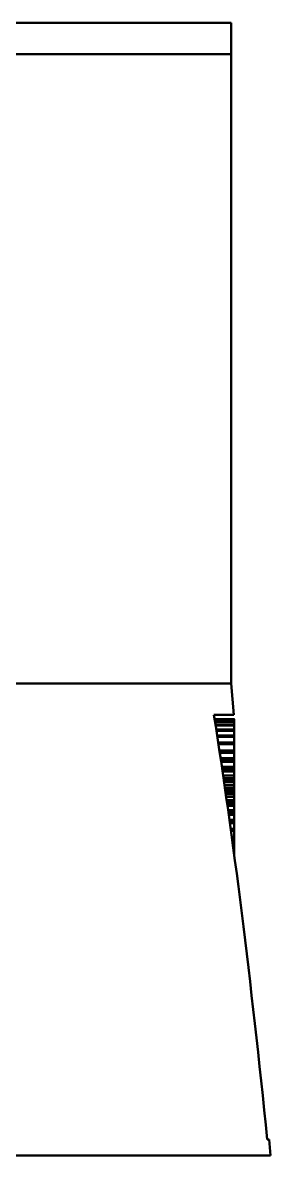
# Model space of a CAD drawing. Header units: inches. Extents: x 0.5 to 16.8, y 0.4 to 9.6.
# Drawn here: x 10.607 to 11.383, y 5.734 to 9.277 of the extents above; entities that cross this region are included whole.
import ezdxf

# ---------------------------------------------------------------- set-up
doc = ezdxf.new("R2010")
doc.units = ezdxf.units.IN
doc.header["$LTSCALE"] = 0.75
doc.header["$MEASUREMENT"] = 0
doc.layers.add('Visible', color=7, linetype='Continuous', lineweight=50)

msp = doc.modelspace()

# ---------------------------------------------------------------- linework, layer by layer
at = {"layer": 'Visible', "extrusion": (0, 1, 0)}
for p, q in [((9.7837, 9.2769, 0.8612), (11.014, 9.2769, 0.8612)), ((11.2601, 9.1785, 0.6152), (11.2601, 9.2769, 0.6152)), ((11.014, 9.1785, 0.8612), (9.7837, 9.1785, 0.8612)), ((11.014, 9.1785, 0.8612), (9.7837, 9.1785, 0.8612)), ((11.2601, 7.21, 0.6152), (11.2601, 9.1785, 0.6152)), ((11.0149, 7.21, 0.8612), (9.7829, 7.21, 0.8612)), ((11.014, 7.21, 0.8612), (9.7837, 7.21, 0.8612)), ((11.2683, 7.1116, 0.6242), (11.2601, 7.21, 0.616)), ((11.2699, 7.097, 0.0236), (11.2086, 7.097, 0.0236)), ((11.2699, 7.0912, 0.0554), (11.2095, 7.0912, 0.0554)), ((11.2699, 7.0808, 0.086), (11.2111, 7.0808, 0.086)), ((11.2699, 7.0661, 0.1148), (11.2134, 7.0661, 0.1148)), ((11.2699, 7.0474, 0.1412), (11.2163, 7.0474, 0.1412)), ((11.2699, 7.025, 0.1645), (11.2197, 7.025, 0.1645)), ((11.2699, 6.9995, 0.1843), (11.2235, 6.9995, 0.1843)), ((11.2699, 6.9714, 0.2002), (11.2277, 6.9714, 0.2002)), ((11.2277, 6.9714, 0.1989), (11.2699, 6.9714, 0.1989)), ((11.232, 6.9423, 0.1988), (11.2699, 6.9423, 0.1988)), ((11.2699, 6.9412, 0.2119), (11.2322, 6.9412, 0.2119)), ((11.2363, 6.9133, 0.1989), (11.2699, 6.9133, 0.1989)), ((11.2699, 6.9097, 0.219), (11.2368, 6.9097, 0.219)), ((11.2699, 6.8774, 0.2215), (11.2415, 6.8774, 0.2215)), ((11.2699, 6.8452, 0.2192), (11.2461, 6.8452, 0.2192)), ((11.2475, 6.8347, 0.1988), (11.2699, 6.8347, 0.1988)), ((11.2699, 6.8136, 0.2122), (11.2505, 6.8136, 0.2122)), ((11.2516, 6.8056, 0.1989), (11.2699, 6.8056, 0.1989)), ((11.2699, 6.7834, 0.2008), (11.2547, 6.7834, 0.2008)), ((11.2699, 6.7551, 0.185), (11.2586, 6.7551, 0.185)), ((11.2699, 6.7295, 0.1654), (11.2621, 6.7295, 0.1654)), ((11.2699, 6.707, 0.1421), (11.2652, 6.707, 0.1421)), ((11.2699, 6.6881, 0.1159), (11.2677, 6.6881, 0.1159)), ((11.2699, 6.6732, 0.0872), (11.2697, 6.6732, 0.0872)), ((11.3831, 5.7336, 0.739), (11.379, 5.7828, 0.7349)), ((11.1379, 5.7336, 0.9843), (9.6598, 5.7336, 0.9843))]:
    msp.add_line(p, q, dxfattribs=at)
for centre in [(-11.014, 0.6152, 9.2769), (-11.014, 0.6152, 9.1785)]:
    msp.add_arc(centre, 0.2461, 90, 180, dxfattribs=at)
at = {"layer": 'Visible', "extrusion": (0, -1, 0)}
msp.add_arc((11.014, 0.6152, -9.1785), 0.2461, 0, 90, dxfattribs=at)
at = {"layer": 'Visible', "extrusion": (-1, 0, 2.96319e-13)}
for start, end in [(171.934, 173.884), (163.5619, 165.5119), (155.1898, 157.1398), (146.8177, 148.7677), (138.4456, 140.3956), (130.0736, 132.0235), (121.7015, 123.6514), (113.3294, 115.2793), (104.9573, 106.9072), (96.5852, 98.5351), (88.2131, 90.163), (79.841, 81.7909), (71.4689, 73.4188), (63.0968, 65.0467), (54.7247, 56.6747), (46.3526, 48.3026), (37.9805, 39.9305), (29.6084, 31.5584), (22.088, 23.1863)]:
    msp.add_arc((-6.8768, 0, -11.2699), 0.2215, start, end, dxfattribs=at)
at = {"layer": 'Visible', "extrusion": (1, 0, -2.96319e-13)}
for start, end in [(51.8925, 51.9965), (60.2646, 61.6712), (68.6367, 70.8073), (77.0088, 79.4574), (85.3809, 87.8709), (93.7529, 96.243), (102.1953, 104.6151), (110.9175, 112.9872), (120.1828, 121.3593)]:
    msp.add_arc((6.8768, 0, 11.2699), 0.1993, start, end, dxfattribs=at)
at = {"layer": 'Visible', "extrusion": (0, -1, 0)}
for centre, end_param in [((11.0132, 7.21, 0.6143), 7.065135), ((11.1321, 5.7828, 0.7332), 5.71551)]:
    msp.add_ellipse(centre, major_axis=(0.1752, 0, 0.1752), ratio=0.993127, start_param=5.501235, end_param=end_param, dxfattribs=at)
at = {"layer": 'Visible'}
msp.add_ellipse((11.1863, 5.1328, 0.7874), major_axis=(-0.2469, 2.9629), ratio=0.082761, start_param=-1.356522, end_param=-0.846419, dxfattribs=at)
at = {"layer": 'Visible', "extrusion": (0, 1, 0)}
for centre, start_param in [((11.0214, 7.1116, 0.6225), 0.057573), ((11.1362, 5.7336, 0.7373), -0.78195)]:
    msp.add_ellipse(centre, major_axis=(0.1752, 0, 0.1752), ratio=0.993127, start_param=start_param, end_param=0.78195, dxfattribs=at)
at = {"layer": 'Visible'}
for points, knots in [([(11.2084, 7.0982, -0.0012), (11.2089, 7.0982, -0.0012), (11.2113, 7.0982, -0.0012), (11.2158, 7.0982, -0.0012), (11.2222, 7.0982, -0.0012), (11.2306, 7.0982, -0.0012), (11.2404, 7.0982, -0.0012), (11.2502, 7.0982, -0.0012), (11.2581, 7.0982, -0.0012), (11.264, 7.0982, -0.0012), (11.268, 7.0982, -0.0012), (11.2699, 7.0982, -0.0012)], [0.4749486, 0.4749486, 0.4749486, 0.4749486, 0.4749486, 0.4749486, 0.48, 0.5, 0.52, 0.54, 0.56, 0.58, 0.6, 0.6, 0.6, 0.6, 0.6, 0.6]), ([(11.2087, 7.096, 0.0311), (11.2092, 7.096, 0.0311), (11.2116, 7.096, 0.0311), (11.2159, 7.096, 0.0311), (11.2223, 7.096, 0.0311), (11.2306, 7.096, 0.0311), (11.2404, 7.096, 0.0311), (11.2502, 7.096, 0.0311), (11.2581, 7.096, 0.0311), (11.264, 7.096, 0.0311), (11.268, 7.096, 0.0311), (11.2699, 7.096, 0.0311)], [0.4756445, 0.4756445, 0.4756445, 0.4756445, 0.4756445, 0.4756445, 0.48, 0.5, 0.52, 0.54, 0.56, 0.58, 0.6, 0.6, 0.6, 0.6, 0.6, 0.6]), ([(11.2098, 7.0892, 0.0627), (11.21, 7.0892, 0.0627), (11.2122, 7.0892, 0.0627), (11.2163, 7.0892, 0.0627), (11.2225, 7.0892, 0.0627), (11.2306, 7.0892, 0.0627), (11.2404, 7.0892, 0.0627), (11.2502, 7.0892, 0.0627), (11.2581, 7.0892, 0.0627), (11.264, 7.0892, 0.0627), (11.268, 7.0892, 0.0627), (11.2699, 7.0892, 0.0627)], [0.4778228, 0.4778228, 0.4778228, 0.4778228, 0.4778228, 0.4778228, 0.48, 0.5, 0.52, 0.54, 0.56, 0.58, 0.6, 0.6, 0.6, 0.6, 0.6, 0.6]), ([(11.2699, 7.0982, -0.0012), (11.2699, 7.0981, -0.0011), (11.2699, 7.0979, -0.001), (11.2699, 7.0977, -0.0009), (11.2699, 7.0974, -0.0008), (11.2699, 7.0972, -0.0007), (11.2699, 7.097, -0.0006), (11.2699, 7.097, -0.0006)], [-1, -1, -1, -1, -1, -1, -0.97777778, -0.95555556, -0.94238441, -0.94238441, -0.94238441, -0.94238441, -0.94238441, -0.94238441]), ([(11.2699, 7.096, 0.0311), (11.2699, 7.0959, 0.0311), (11.2699, 7.0957, 0.0312), (11.2699, 7.0954, 0.0313), (11.2699, 7.095, 0.0314), (11.2699, 7.0945, 0.0316), (11.2699, 7.094, 0.0317), (11.2699, 7.0935, 0.0319), (11.2699, 7.093, 0.032), (11.2699, 7.0924, 0.0322), (11.2699, 7.092, 0.0323), (11.2699, 7.0916, 0.0324), (11.2699, 7.0914, 0.0325), (11.2699, 7.0912, 0.0325), (11.2699, 7.0912, 0.0325)], [-1, -1, -1, -1, -1, -1, -0.9777778, -0.9555556, -0.9333333, -0.9111111, -0.8888889, -0.8666667, -0.8444444, -0.8222222, -0.8, -0.7904124, -0.7904124, -0.7904124, -0.7904124, -0.7904124, -0.7904124]), ([(11.2699, 7.0892, 0.0627), (11.2699, 7.0891, 0.0627), (11.2699, 7.0889, 0.0627), (11.2699, 7.0885, 0.0628), (11.2699, 7.0881, 0.0628), (11.2699, 7.0876, 0.0629), (11.2699, 7.0871, 0.063), (11.2699, 7.0865, 0.0631), (11.2699, 7.086, 0.0632), (11.2699, 7.0855, 0.0632), (11.2699, 7.0849, 0.0633), (11.2699, 7.0844, 0.0634), (11.2699, 7.0839, 0.0634), (11.2699, 7.0833, 0.0635), (11.2699, 7.0828, 0.0635), (11.2699, 7.0823, 0.0636), (11.2699, 7.0818, 0.0636), (11.2699, 7.0814, 0.0637), (11.2699, 7.0811, 0.0637), (11.2699, 7.0809, 0.0637), (11.2699, 7.0808, 0.0637)], [-1, -1, -1, -1, -1, -1, -0.9777778, -0.9555556, -0.9333333, -0.9111111, -0.8888889, -0.8666667, -0.8444444, -0.8222222, -0.8, -0.7777778, -0.7555556, -0.7333333, -0.7111111, -0.6888889, -0.6666667, -0.6499275, -0.6499275, -0.6499275, -0.6499275, -0.6499275, -0.6499275]), ([(11.2116, 7.0778, 0.0929), (11.2134, 7.0778, 0.0929), (11.2172, 7.0778, 0.0929), (11.223, 7.0778, 0.0929), (11.2307, 7.0778, 0.0929), (11.2404, 7.0778, 0.0929), (11.2502, 7.0778, 0.0929), (11.2581, 7.0778, 0.0929), (11.264, 7.0778, 0.0929), (11.268, 7.0778, 0.0929), (11.2699, 7.0778, 0.0929)], [0.4814244, 0.4814244, 0.4814244, 0.4814244, 0.4814244, 0.4814244, 0.5, 0.52, 0.54, 0.56, 0.58, 0.6, 0.6, 0.6, 0.6, 0.6, 0.6]), ([(11.214, 7.0621, 0.1212), (11.2153, 7.0621, 0.1212), (11.2187, 7.0621, 0.1212), (11.2239, 7.0621, 0.1212), (11.2312, 7.0621, 0.1212), (11.2404, 7.0621, 0.1212), (11.2502, 7.0621, 0.1212), (11.2581, 7.0621, 0.1212), (11.264, 7.0621, 0.1212), (11.268, 7.0621, 0.1212), (11.2699, 7.0621, 0.1212)], [0.4863528, 0.4863528, 0.4863528, 0.4863528, 0.4863528, 0.4863528, 0.5, 0.52, 0.54, 0.56, 0.58, 0.6, 0.6, 0.6, 0.6, 0.6, 0.6]), ([(11.2699, 7.0778, 0.0929), (11.2699, 7.0777, 0.0929), (11.2699, 7.0775, 0.0929), (11.2699, 7.0772, 0.0929), (11.2699, 7.0767, 0.0929), (11.2699, 7.0762, 0.093), (11.2699, 7.0756, 0.093), (11.2699, 7.0751, 0.093), (11.2699, 7.0746, 0.0929), (11.2699, 7.074, 0.0929), (11.2699, 7.0735, 0.0929), (11.2699, 7.073, 0.0929), (11.2699, 7.0724, 0.0929), (11.2699, 7.0719, 0.0929), (11.2699, 7.0714, 0.0929), (11.2699, 7.0708, 0.0928), (11.2699, 7.0703, 0.0928), (11.2699, 7.0698, 0.0928), (11.2699, 7.0693, 0.0927), (11.2699, 7.0687, 0.0927), (11.2699, 7.0682, 0.0926), (11.2699, 7.0677, 0.0926), (11.2699, 7.0672, 0.0925), (11.2699, 7.0668, 0.0925), (11.2699, 7.0665, 0.0925), (11.2699, 7.0662, 0.0924), (11.2699, 7.0661, 0.0924)], [-1, -1, -1, -1, -1, -1, -0.9777778, -0.9555556, -0.9333333, -0.9111111, -0.8888889, -0.8666667, -0.8444444, -0.8222222, -0.8, -0.7777778, -0.7555556, -0.7333333, -0.7111111, -0.6888889, -0.6666667, -0.6444444, -0.6222222, -0.6, -0.5777778, -0.5555556, -0.5333333, -0.5113912, -0.5113912, -0.5113912, -0.5113912, -0.5113912, -0.5113912]), ([(11.2699, 7.0621, 0.1212), (11.2699, 7.062, 0.1212), (11.2699, 7.0618, 0.1212), (11.2699, 7.0615, 0.1211), (11.2699, 7.0611, 0.1211), (11.2699, 7.0605, 0.121), (11.2699, 7.06, 0.1209), (11.2699, 7.0595, 0.1208), (11.2699, 7.0589, 0.1208), (11.2699, 7.0584, 0.1207), (11.2699, 7.0579, 0.1206), (11.2699, 7.0574, 0.1205), (11.2699, 7.0568, 0.1204), (11.2699, 7.0563, 0.1203), (11.2699, 7.0558, 0.1202), (11.2699, 7.0553, 0.1201), (11.2699, 7.0547, 0.12), (11.2699, 7.0542, 0.1199), (11.2699, 7.0537, 0.1198), (11.2699, 7.0532, 0.1196), (11.2699, 7.0527, 0.1195), (11.2699, 7.0522, 0.1194), (11.2699, 7.0517, 0.1193), (11.2699, 7.0512, 0.1191), (11.2699, 7.0507, 0.119), (11.2699, 7.0502, 0.1189), (11.2699, 7.0497, 0.1187), (11.2699, 7.0492, 0.1186), (11.2699, 7.0487, 0.1184), (11.2699, 7.0482, 0.1183), (11.2699, 7.0479, 0.1182), (11.2699, 7.0476, 0.1181), (11.2699, 7.0475, 0.1181), (11.2699, 7.0474, 0.118)], [-1, -1, -1, -1, -1, -1, -0.9777778, -0.9555556, -0.9333333, -0.9111111, -0.8888889, -0.8666667, -0.8444444, -0.8222222, -0.8, -0.7777778, -0.7555556, -0.7333333, -0.7111111, -0.6888889, -0.6666667, -0.6444444, -0.6222222, -0.6, -0.5777778, -0.5555556, -0.5333333, -0.5111111, -0.4888889, -0.4666667, -0.4444444, -0.4222222, -0.4, -0.3777778, -0.3654634, -0.3654634, -0.3654634, -0.3654634, -0.3654634, -0.3654634]), ([(11.217, 7.0425, 0.1469), (11.2178, 7.0425, 0.1469), (11.2205, 7.0425, 0.1469), (11.2251, 7.0425, 0.1469), (11.2318, 7.0425, 0.1469), (11.2404, 7.0425, 0.1469), (11.2502, 7.0425, 0.1469), (11.2581, 7.0425, 0.1469), (11.264, 7.0425, 0.1469), (11.268, 7.0425, 0.1469), (11.2699, 7.0425, 0.1469)], [0.4924782, 0.4924782, 0.4924782, 0.4924782, 0.4924782, 0.4924782, 0.5, 0.52, 0.54, 0.56, 0.58, 0.6, 0.6, 0.6, 0.6, 0.6, 0.6]), ([(11.2205, 7.0194, 0.1695), (11.2206, 7.0194, 0.1695), (11.2226, 7.0194, 0.1695), (11.2266, 7.0194, 0.1695), (11.2325, 7.0194, 0.1695), (11.2404, 7.0194, 0.1695), (11.2502, 7.0194, 0.1695), (11.2581, 7.0194, 0.1695), (11.264, 7.0194, 0.1695), (11.268, 7.0194, 0.1695), (11.2699, 7.0194, 0.1695)], [0.499643, 0.499643, 0.499643, 0.499643, 0.499643, 0.499643, 0.5, 0.52, 0.54, 0.56, 0.58, 0.6, 0.6, 0.6, 0.6, 0.6, 0.6]), ([(11.2699, 7.0425, 0.1469), (11.2699, 7.0424, 0.1469), (11.2699, 7.0422, 0.1468), (11.2699, 7.0419, 0.1467), (11.2699, 7.0415, 0.1466), (11.2699, 7.0409, 0.1465), (11.2699, 7.0404, 0.1463), (11.2699, 7.0399, 0.1461), (11.2699, 7.0394, 0.146), (11.2699, 7.0389, 0.1458), (11.2699, 7.0384, 0.1457), (11.2699, 7.0379, 0.1455), (11.2699, 7.0374, 0.1453), (11.2699, 7.0369, 0.1452), (11.2699, 7.0364, 0.145), (11.2699, 7.0359, 0.1448), (11.2699, 7.0354, 0.1446), (11.2699, 7.0349, 0.1444), (11.2699, 7.0344, 0.1442), (11.2699, 7.0339, 0.1441), (11.2699, 7.0334, 0.1439), (11.2699, 7.0329, 0.1437), (11.2699, 7.0324, 0.1435), (11.2699, 7.032, 0.1433), (11.2699, 7.0315, 0.1431), (11.2699, 7.031, 0.1428), (11.2699, 7.0305, 0.1426), (11.2699, 7.0301, 0.1424), (11.2699, 7.0296, 0.1422), (11.2699, 7.0291, 0.142), (11.2699, 7.0287, 0.1418), (11.2699, 7.0282, 0.1415), (11.2699, 7.0277, 0.1413), (11.2699, 7.0273, 0.1411), (11.2699, 7.0268, 0.1408), (11.2699, 7.0264, 0.1406), (11.2699, 7.0259, 0.1403), (11.2699, 7.0256, 0.1401), (11.2699, 7.0253, 0.14), (11.2699, 7.0251, 0.1399), (11.2699, 7.025, 0.1398), (11.2699, 7.025, 0.1398)], [-1, -1, -1, -1, -1, -1, -0.9777778, -0.9555556, -0.9333333, -0.9111111, -0.8888889, -0.8666667, -0.8444444, -0.8222222, -0.8, -0.7777778, -0.7555556, -0.7333333, -0.7111111, -0.6888889, -0.6666667, -0.6444444, -0.6222222, -0.6, -0.5777778, -0.5555556, -0.5333333, -0.5111111, -0.4888889, -0.4666667, -0.4444444, -0.4222222, -0.4, -0.3777778, -0.3555556, -0.3333333, -0.3111111, -0.2888889, -0.2666667, -0.2444444, -0.2222222, -0.2, -0.1990489, -0.1990489, -0.1990489, -0.1990489, -0.1990489, -0.1990489]), ([(11.2245, 6.9932, 0.1884), (11.2257, 6.9932, 0.1884), (11.2289, 6.9932, 0.1884), (11.234, 6.9932, 0.1884), (11.2412, 6.9932, 0.1884), (11.2502, 6.9932, 0.1884), (11.2581, 6.9932, 0.1884), (11.264, 6.9932, 0.1884), (11.268, 6.9932, 0.1884), (11.2699, 6.9932, 0.1884)], [0.50766752, 0.50766752, 0.50766752, 0.50766752, 0.50766752, 0.50766752, 0.52, 0.54, 0.56, 0.58, 0.6, 0.6, 0.6, 0.6, 0.6, 0.6]), ([(11.2288, 6.9645, 0.2034), (11.2291, 6.9645, 0.2034), (11.2315, 6.9645, 0.2034), (11.2357, 6.9645, 0.2034), (11.242, 6.9645, 0.2034), (11.2502, 6.9645, 0.2034), (11.2581, 6.9645, 0.2034), (11.264, 6.9645, 0.2034), (11.268, 6.9645, 0.2034), (11.2699, 6.9645, 0.2034)], [0.51635663, 0.51635663, 0.51635663, 0.51635663, 0.51635663, 0.51635663, 0.52, 0.54, 0.56, 0.58, 0.6, 0.6, 0.6, 0.6, 0.6, 0.6]), ([(11.2699, 6.9714, 0.1989), (11.2699, 6.9714, 0.1989), (11.2699, 6.9714, 0.1991), (11.2699, 6.9714, 0.1994), (11.2699, 6.9714, 0.1996), (11.2699, 6.9714, 0.1999), (11.2699, 6.9714, 0.2001), (11.2699, 6.9714, 0.2002)], [0.94251086, 0.94251086, 0.94251086, 0.94251086, 0.94251086, 0.94251086, 0.95555556, 0.97777778, 1, 1, 1, 1, 1, 1]), ([(11.2333, 6.9339, 0.214), (11.2347, 6.9339, 0.214), (11.2381, 6.9339, 0.214), (11.2435, 6.9339, 0.214), (11.2508, 6.9339, 0.214), (11.2581, 6.9339, 0.214), (11.264, 6.9339, 0.214), (11.268, 6.9339, 0.214), (11.2699, 6.9339, 0.214)], [0.52550581, 0.52550581, 0.52550581, 0.52550581, 0.52550581, 0.52550581, 0.54, 0.56, 0.58, 0.6, 0.6, 0.6, 0.6, 0.6, 0.6]), ([(11.2699, 6.9423, 0.1988), (11.2699, 6.9423, 0.1989), (11.2699, 6.9423, 0.1991), (11.2699, 6.9423, 0.1994), (11.2699, 6.9423, 0.1998), (11.2699, 6.9423, 0.2003), (11.2699, 6.9423, 0.2008), (11.2699, 6.9423, 0.2013), (11.2699, 6.9422, 0.2018), (11.2699, 6.9422, 0.2024), (11.2699, 6.9422, 0.2029), (11.2699, 6.9422, 0.2034), (11.2699, 6.9421, 0.2039), (11.2699, 6.9421, 0.2045), (11.2699, 6.942, 0.205), (11.2699, 6.942, 0.2055), (11.2699, 6.9419, 0.206), (11.2699, 6.9419, 0.2066), (11.2699, 6.9418, 0.2071), (11.2699, 6.9418, 0.2076), (11.2699, 6.9417, 0.2082), (11.2699, 6.9417, 0.2087), (11.2699, 6.9416, 0.2092), (11.2699, 6.9415, 0.2098), (11.2699, 6.9414, 0.2103), (11.2699, 6.9414, 0.2108), (11.2699, 6.9413, 0.2112), (11.2699, 6.9412, 0.2116), (11.2699, 6.9412, 0.2118), (11.2699, 6.9412, 0.2119)], [0.450378, 0.450378, 0.450378, 0.450378, 0.450378, 0.450378, 0.4666667, 0.4888889, 0.5111111, 0.5333333, 0.5555556, 0.5777778, 0.6, 0.6222222, 0.6444444, 0.6666667, 0.6888889, 0.7111111, 0.7333333, 0.7555556, 0.7777778, 0.8, 0.8222222, 0.8444444, 0.8666667, 0.8888889, 0.9111111, 0.9333333, 0.9555556, 0.9777778, 1, 1, 1, 1, 1, 1]), ([(11.2699, 6.9133, 0.1989), (11.2699, 6.9133, 0.1989), (11.2699, 6.9133, 0.199), (11.2699, 6.9132, 0.1993), (11.2699, 6.9132, 0.1996), (11.2699, 6.9132, 0.2), (11.2699, 6.9132, 0.2005), (11.2699, 6.9132, 0.201), (11.2699, 6.9132, 0.2015), (11.2699, 6.9131, 0.202), (11.2699, 6.9131, 0.2025), (11.2699, 6.913, 0.2031), (11.2699, 6.913, 0.2036), (11.2699, 6.9129, 0.2041), (11.2699, 6.9129, 0.2046), (11.2699, 6.9128, 0.2051), (11.2699, 6.9127, 0.2056), (11.2699, 6.9127, 0.2061), (11.2699, 6.9126, 0.2066), (11.2699, 6.9125, 0.2072), (11.2699, 6.9124, 0.2077), (11.2699, 6.9123, 0.2082), (11.2699, 6.9123, 0.2087), (11.2699, 6.9122, 0.2092), (11.2699, 6.9121, 0.2097), (11.2699, 6.912, 0.2102), (11.2699, 6.9118, 0.2108), (11.2699, 6.9117, 0.2113), (11.2699, 6.9116, 0.2118), (11.2699, 6.9115, 0.2123), (11.2699, 6.9114, 0.2128), (11.2699, 6.9113, 0.2133), (11.2699, 6.9111, 0.2138), (11.2699, 6.911, 0.2144), (11.2699, 6.9109, 0.2149), (11.2699, 6.9107, 0.2154), (11.2699, 6.9106, 0.2159), (11.2699, 6.9104, 0.2164), (11.2699, 6.9103, 0.2169), (11.2699, 6.9101, 0.2175), (11.2699, 6.91, 0.218), (11.2699, 6.9098, 0.2184), (11.2699, 6.9097, 0.2187), (11.2699, 6.9097, 0.2189), (11.2699, 6.9097, 0.219)], [0.1297845, 0.1297845, 0.1297845, 0.1297845, 0.1297845, 0.1297845, 0.1333333, 0.1555556, 0.1777778, 0.2, 0.2222222, 0.2444444, 0.2666667, 0.2888889, 0.3111111, 0.3333333, 0.3555556, 0.3777778, 0.4, 0.4222222, 0.4444444, 0.4666667, 0.4888889, 0.5111111, 0.5333333, 0.5555556, 0.5777778, 0.6, 0.6222222, 0.6444444, 0.6666667, 0.6888889, 0.7111111, 0.7333333, 0.7555556, 0.7777778, 0.8, 0.8222222, 0.8444444, 0.8666667, 0.8888889, 0.9111111, 0.9333333, 0.9555556, 0.9777778, 1, 1, 1, 1, 1, 1]), ([(11.2379, 6.9022, 0.22), (11.2384, 6.9022, 0.22), (11.2409, 6.9022, 0.22), (11.2453, 6.9022, 0.22), (11.2517, 6.9022, 0.22), (11.2581, 6.9022, 0.22), (11.264, 6.9022, 0.22), (11.268, 6.9022, 0.22), (11.2699, 6.9022, 0.22)], [0.53490699, 0.53490699, 0.53490699, 0.53490699, 0.53490699, 0.53490699, 0.54, 0.56, 0.58, 0.6, 0.6, 0.6, 0.6, 0.6, 0.6]), ([(11.2425, 6.8699, 0.2213), (11.2441, 6.8699, 0.2213), (11.2476, 6.8699, 0.2213), (11.2531, 6.8699, 0.2213), (11.2585, 6.8699, 0.2213), (11.264, 6.8699, 0.2213), (11.268, 6.8699, 0.2213), (11.2699, 6.8699, 0.2213)], [0.54435383, 0.54435383, 0.54435383, 0.54435383, 0.54435383, 0.54435383, 0.56, 0.58, 0.6, 0.6, 0.6, 0.6, 0.6, 0.6]), ([(11.2471, 6.8377, 0.218), (11.2477, 6.8377, 0.218), (11.2503, 6.8377, 0.218), (11.2549, 6.8377, 0.218), (11.2595, 6.8377, 0.218), (11.264, 6.8377, 0.218), (11.268, 6.8377, 0.218), (11.2699, 6.8377, 0.218)], [0.55364621, 0.55364621, 0.55364621, 0.55364621, 0.55364621, 0.55364621, 0.56, 0.58, 0.6, 0.6, 0.6, 0.6, 0.6, 0.6]), ([(11.2515, 6.8064, 0.21), (11.2532, 6.8064, 0.21), (11.2569, 6.8064, 0.21), (11.2606, 6.8064, 0.21), (11.2643, 6.8064, 0.21), (11.268, 6.8064, 0.21), (11.2699, 6.8064, 0.21)], [0.56259413, 0.56259413, 0.56259413, 0.56259413, 0.56259413, 0.56259413, 0.58, 0.6, 0.6, 0.6, 0.6, 0.6, 0.6]), ([(11.2699, 6.8377, 0.218), (11.2699, 6.8377, 0.2179), (11.2699, 6.8376, 0.2177), (11.2699, 6.8375, 0.2174), (11.2699, 6.8374, 0.2169), (11.2699, 6.8373, 0.2164), (11.2699, 6.8372, 0.2159), (11.2699, 6.837, 0.2154), (11.2699, 6.8369, 0.2149), (11.2699, 6.8368, 0.2143), (11.2699, 6.8366, 0.2138), (11.2699, 6.8365, 0.2133), (11.2699, 6.8364, 0.2128), (11.2699, 6.8363, 0.2123), (11.2699, 6.8362, 0.2118), (11.2699, 6.8361, 0.2112), (11.2699, 6.836, 0.2107), (11.2699, 6.8359, 0.2102), (11.2699, 6.8358, 0.2097), (11.2699, 6.8357, 0.2092), (11.2699, 6.8356, 0.2086), (11.2699, 6.8355, 0.2081), (11.2699, 6.8354, 0.2076), (11.2699, 6.8353, 0.2071), (11.2699, 6.8353, 0.2066), (11.2699, 6.8352, 0.2061), (11.2699, 6.8351, 0.2055), (11.2699, 6.8351, 0.205), (11.2699, 6.835, 0.2045), (11.2699, 6.835, 0.204), (11.2699, 6.8349, 0.2035), (11.2699, 6.8349, 0.203), (11.2699, 6.8348, 0.2025), (11.2699, 6.8348, 0.2019), (11.2699, 6.8348, 0.2014), (11.2699, 6.8347, 0.2009), (11.2699, 6.8347, 0.2004), (11.2699, 6.8347, 0.1999), (11.2699, 6.8347, 0.1995), (11.2699, 6.8347, 0.1992), (11.2699, 6.8347, 0.1989), (11.2699, 6.8347, 0.1988), (11.2699, 6.8347, 0.1988)], [-1, -1, -1, -1, -1, -1, -0.9777778, -0.9555556, -0.9333333, -0.9111111, -0.8888889, -0.8666667, -0.8444444, -0.8222222, -0.8, -0.7777778, -0.7555556, -0.7333333, -0.7111111, -0.6888889, -0.6666667, -0.6444444, -0.6222222, -0.6, -0.5777778, -0.5555556, -0.5333333, -0.5111111, -0.4888889, -0.4666667, -0.4444444, -0.4222222, -0.4, -0.3777778, -0.3555556, -0.3333333, -0.3111111, -0.2888889, -0.2666667, -0.2444444, -0.2222222, -0.2, -0.1777778, -0.1748064, -0.1748064, -0.1748064, -0.1748064, -0.1748064, -0.1748064]), ([(11.2699, 6.8064, 0.21), (11.2699, 6.8064, 0.2099), (11.2699, 6.8064, 0.2097), (11.2699, 6.8063, 0.2093), (11.2699, 6.8063, 0.2089), (11.2699, 6.8062, 0.2084), (11.2699, 6.8061, 0.2078), (11.2699, 6.8061, 0.2073), (11.2699, 6.806, 0.2068), (11.2699, 6.806, 0.2062), (11.2699, 6.8059, 0.2057), (11.2699, 6.8059, 0.2052), (11.2699, 6.8058, 0.2046), (11.2699, 6.8058, 0.2041), (11.2699, 6.8058, 0.2036), (11.2699, 6.8057, 0.2031), (11.2699, 6.8057, 0.2025), (11.2699, 6.8057, 0.202), (11.2699, 6.8057, 0.2015), (11.2699, 6.8057, 0.2009), (11.2699, 6.8056, 0.2004), (11.2699, 6.8056, 0.1999), (11.2699, 6.8056, 0.1995), (11.2699, 6.8056, 0.1992), (11.2699, 6.8056, 0.199), (11.2699, 6.8056, 0.1989)], [-1, -1, -1, -1, -1, -1, -0.9777778, -0.9555556, -0.9333333, -0.9111111, -0.8888889, -0.8666667, -0.8444444, -0.8222222, -0.8, -0.7777778, -0.7555556, -0.7333333, -0.7111111, -0.6888889, -0.6666667, -0.6444444, -0.6222222, -0.6, -0.5777778, -0.5555556, -0.533738, -0.533738, -0.533738, -0.533738, -0.533738, -0.533738]), ([(11.2557, 6.7766, 0.1975), (11.2565, 6.7766, 0.1975), (11.2594, 6.7766, 0.1975), (11.2623, 6.7766, 0.1975), (11.2651, 6.7766, 0.1975), (11.268, 6.7766, 0.1975), (11.2699, 6.7766, 0.1975)], [0.57102074, 0.57102074, 0.57102074, 0.57102074, 0.57102074, 0.57102074, 0.58, 0.6, 0.6, 0.6, 0.6, 0.6, 0.6]), ([(11.2595, 6.7489, 0.1808), (11.2596, 6.7489, 0.1808), (11.2617, 6.7489, 0.1808), (11.2638, 6.7489, 0.1808), (11.2659, 6.7489, 0.1808), (11.268, 6.7489, 0.1808), (11.2699, 6.7489, 0.1808)], [0.57876483, 0.57876483, 0.57876483, 0.57876483, 0.57876483, 0.57876483, 0.58, 0.6, 0.6, 0.6, 0.6, 0.6, 0.6]), ([(11.2699, 6.7489, 0.1538), (11.2699, 6.7488, 0.1538), (11.2699, 6.7487, 0.1539), (11.2699, 6.7485, 0.1541), (11.2699, 6.7483, 0.1544), (11.2699, 6.7479, 0.1547), (11.2699, 6.7475, 0.155), (11.2699, 6.7472, 0.1553), (11.2699, 6.7468, 0.1556), (11.2699, 6.7464, 0.156), (11.2699, 6.746, 0.1563), (11.2699, 6.7456, 0.1566), (11.2699, 6.7452, 0.1569), (11.2699, 6.7447, 0.1572), (11.2699, 6.7443, 0.1575), (11.2699, 6.7439, 0.1578), (11.2699, 6.7435, 0.158), (11.2699, 6.743, 0.1583), (11.2699, 6.7426, 0.1586), (11.2699, 6.7422, 0.1589), (11.2699, 6.7417, 0.1592), (11.2699, 6.7413, 0.1594), (11.2699, 6.7409, 0.1597), (11.2699, 6.7404, 0.16), (11.2699, 6.74, 0.1602), (11.2699, 6.7395, 0.1605), (11.2699, 6.7391, 0.1608), (11.2699, 6.7386, 0.161), (11.2699, 6.7381, 0.1613), (11.2699, 6.7377, 0.1615), (11.2699, 6.7372, 0.1618), (11.2699, 6.7367, 0.162), (11.2699, 6.7363, 0.1623), (11.2699, 6.7358, 0.1625), (11.2699, 6.7353, 0.1627), (11.2699, 6.7349, 0.163), (11.2699, 6.7344, 0.1632), (11.2699, 6.7339, 0.1634), (11.2699, 6.7334, 0.1636), (11.2699, 6.7329, 0.1639), (11.2699, 6.7324, 0.1641), (11.2699, 6.7319, 0.1643), (11.2699, 6.7315, 0.1645), (11.2699, 6.731, 0.1647), (11.2699, 6.7305, 0.1649), (11.2699, 6.7301, 0.1651), (11.2699, 6.7298, 0.1652), (11.2699, 6.7296, 0.1653), (11.2699, 6.7295, 0.1654)], [0.0308926, 0.0308926, 0.0308926, 0.0308926, 0.0308926, 0.0308926, 0.0444444, 0.0666667, 0.0888889, 0.1111111, 0.1333333, 0.1555556, 0.1777778, 0.2, 0.2222222, 0.2444444, 0.2666667, 0.2888889, 0.3111111, 0.3333333, 0.3555556, 0.3777778, 0.4, 0.4222222, 0.4444444, 0.4666667, 0.4888889, 0.5111111, 0.5333333, 0.5555556, 0.5777778, 0.6, 0.6222222, 0.6444444, 0.6666667, 0.6888889, 0.7111111, 0.7333333, 0.7555556, 0.7777778, 0.8, 0.8222222, 0.8444444, 0.8666667, 0.8888889, 0.9111111, 0.9333333, 0.9555556, 0.9777778, 1, 1, 1, 1, 1, 1]), ([(11.2699, 6.7239, 0.1359), (11.2699, 6.7239, 0.1359), (11.2699, 6.7238, 0.136), (11.2699, 6.7235, 0.1361), (11.2699, 6.7232, 0.1363), (11.2699, 6.7228, 0.1365), (11.2699, 6.7223, 0.1367), (11.2699, 6.7219, 0.137), (11.2699, 6.7214, 0.1372), (11.2699, 6.721, 0.1374), (11.2699, 6.7205, 0.1376), (11.2699, 6.72, 0.1378), (11.2699, 6.7195, 0.138), (11.2699, 6.7191, 0.1382), (11.2699, 6.7186, 0.1384), (11.2699, 6.7181, 0.1386), (11.2699, 6.7176, 0.1388), (11.2699, 6.7171, 0.139), (11.2699, 6.7166, 0.1392), (11.2699, 6.7161, 0.1394), (11.2699, 6.7156, 0.1395), (11.2699, 6.7151, 0.1397), (11.2699, 6.7147, 0.1399), (11.2699, 6.7142, 0.1401), (11.2699, 6.7137, 0.1402), (11.2699, 6.7131, 0.1404), (11.2699, 6.7126, 0.1406), (11.2699, 6.7121, 0.1407), (11.2699, 6.7116, 0.1409), (11.2699, 6.7111, 0.141), (11.2699, 6.7106, 0.1412), (11.2699, 6.7101, 0.1413), (11.2699, 6.7096, 0.1415), (11.2699, 6.7091, 0.1416), (11.2699, 6.7085, 0.1417), (11.2699, 6.708, 0.1419), (11.2699, 6.7076, 0.142), (11.2699, 6.7073, 0.1421), (11.2699, 6.7071, 0.1421), (11.2699, 6.707, 0.1421)], [0.2338348, 0.2338348, 0.2338348, 0.2338348, 0.2338348, 0.2338348, 0.2444444, 0.2666667, 0.2888889, 0.3111111, 0.3333333, 0.3555556, 0.3777778, 0.4, 0.4222222, 0.4444444, 0.4666667, 0.4888889, 0.5111111, 0.5333333, 0.5555556, 0.5777778, 0.6, 0.6222222, 0.6444444, 0.6666667, 0.6888889, 0.7111111, 0.7333333, 0.7555556, 0.7777778, 0.8, 0.8222222, 0.8444444, 0.8666667, 0.8888889, 0.9111111, 0.9333333, 0.9555556, 0.9777778, 1, 1, 1, 1, 1, 1]), ([(11.2699, 6.7022, 0.1133), (11.2699, 6.7022, 0.1134), (11.2699, 6.7021, 0.1134), (11.2699, 6.7019, 0.1134), (11.2699, 6.7015, 0.1135), (11.2699, 6.7011, 0.1137), (11.2699, 6.7006, 0.1138), (11.2699, 6.7001, 0.1139), (11.2699, 6.6996, 0.114), (11.2699, 6.6991, 0.1142), (11.2699, 6.6986, 0.1143), (11.2699, 6.6981, 0.1144), (11.2699, 6.6976, 0.1145), (11.2699, 6.697, 0.1146), (11.2699, 6.6965, 0.1147), (11.2699, 6.696, 0.1148), (11.2699, 6.6955, 0.1149), (11.2699, 6.695, 0.115), (11.2699, 6.6944, 0.1151), (11.2699, 6.6939, 0.1152), (11.2699, 6.6934, 0.1152), (11.2699, 6.6929, 0.1153), (11.2699, 6.6923, 0.1154), (11.2699, 6.6918, 0.1155), (11.2699, 6.6913, 0.1155), (11.2699, 6.6908, 0.1156), (11.2699, 6.6902, 0.1157), (11.2699, 6.6897, 0.1157), (11.2699, 6.6892, 0.1158), (11.2699, 6.6887, 0.1158), (11.2699, 6.6884, 0.1159), (11.2699, 6.6882, 0.1159), (11.2699, 6.6881, 0.1159)], [0.3948639, 0.3948639, 0.3948639, 0.3948639, 0.3948639, 0.3948639, 0.4, 0.4222222, 0.4444444, 0.4666667, 0.4888889, 0.5111111, 0.5333333, 0.5555556, 0.5777778, 0.6, 0.6222222, 0.6444444, 0.6666667, 0.6888889, 0.7111111, 0.7333333, 0.7555556, 0.7777778, 0.8, 0.8222222, 0.8444444, 0.8666667, 0.8888889, 0.9111111, 0.9333333, 0.9555556, 0.9777778, 1, 1, 1, 1, 1, 1]), ([(11.2699, 6.6842, 0.0871), (11.2699, 6.6842, 0.0871), (11.2699, 6.684, 0.0871), (11.2699, 6.6837, 0.0871), (11.2699, 6.6833, 0.0871), (11.2699, 6.6828, 0.0872), (11.2699, 6.6823, 0.0872), (11.2699, 6.6817, 0.0872), (11.2699, 6.6812, 0.0873), (11.2699, 6.6807, 0.0873), (11.2699, 6.6802, 0.0873), (11.2699, 6.6796, 0.0873), (11.2699, 6.6791, 0.0873), (11.2699, 6.6786, 0.0873), (11.2699, 6.678, 0.0873), (11.2699, 6.6775, 0.0873), (11.2699, 6.677, 0.0873), (11.2699, 6.6764, 0.0873), (11.2699, 6.6759, 0.0873), (11.2699, 6.6754, 0.0873), (11.2699, 6.6748, 0.0873), (11.2699, 6.6743, 0.0872), (11.2699, 6.6739, 0.0872), (11.2699, 6.6735, 0.0872), (11.2699, 6.6733, 0.0872), (11.2699, 6.6732, 0.0872)], [0.538529, 0.538529, 0.538529, 0.538529, 0.538529, 0.538529, 0.5555556, 0.5777778, 0.6, 0.6222222, 0.6444444, 0.6666667, 0.6888889, 0.7111111, 0.7333333, 0.7555556, 0.7777778, 0.8, 0.8222222, 0.8444444, 0.8666667, 0.8888889, 0.9111111, 0.9333333, 0.9555556, 0.9777778, 1, 1, 1, 1, 1, 1])]:
    msp.add_open_spline(points, degree=5, knots=knots, dxfattribs=at)
for points, degree in [([(11.2699, 7.0194, 0.1695), (11.2699, 7.0193, 0.1694), (11.2699, 7.0191, 0.1693), (11.2699, 7.0188, 0.1692), (11.2699, 7.0184, 0.169), (11.2699, 7.0179, 0.1688), (11.2699, 7.0174, 0.1686), (11.2699, 7.0169, 0.1683), (11.2699, 7.0164, 0.1681), (11.2699, 7.0159, 0.1679), (11.2699, 7.0155, 0.1676), (11.2699, 7.015, 0.1674), (11.2699, 7.0145, 0.1672), (11.2699, 7.014, 0.1669), (11.2699, 7.0136, 0.1667), (11.2699, 7.0131, 0.1664), (11.2699, 7.0126, 0.1662), (11.2699, 7.0122, 0.1659), (11.2699, 7.0117, 0.1657), (11.2699, 7.0113, 0.1654), (11.2699, 7.0108, 0.1651), (11.2699, 7.0103, 0.1649), (11.2699, 7.0099, 0.1646), (11.2699, 7.0094, 0.1643), (11.2699, 7.009, 0.1641), (11.2699, 7.0086, 0.1638), (11.2699, 7.0081, 0.1635), (11.2699, 7.0077, 0.1632), (11.2699, 7.0073, 0.1629), (11.2699, 7.0068, 0.1626), (11.2699, 7.0064, 0.1624), (11.2699, 7.006, 0.1621), (11.2699, 7.0056, 0.1618), (11.2699, 7.0051, 0.1615), (11.2699, 7.0047, 0.1612), (11.2699, 7.0043, 0.1609), (11.2699, 7.0039, 0.1605), (11.2699, 7.0035, 0.1602), (11.2699, 7.0031, 0.1599), (11.2699, 7.0027, 0.1596), (11.2699, 7.0023, 0.1593), (11.2699, 7.002, 0.1589), (11.2699, 7.0016, 0.1586), (11.2699, 7.0012, 0.1583), (11.2699, 7.0008, 0.1579), (11.2699, 7.0005, 0.1576), (11.2699, 7.0002, 0.1573), (11.2699, 7, 0.157), (11.2699, 6.9999, 0.1569), (11.2699, 6.9998, 0.1568)], 5), ([(11.2699, 6.9998, 0.1568), (11.2544, 6.9998, 0.1568), (11.239, 6.9998, 0.1568), (11.2235, 6.9998, 0.1568)], 3), ([(11.2699, 6.9932, 0.1884), (11.2699, 6.9931, 0.1884), (11.2699, 6.9929, 0.1882), (11.2699, 6.9926, 0.1881), (11.2699, 6.9922, 0.1878), (11.2699, 6.9918, 0.1875), (11.2699, 6.9913, 0.1872), (11.2699, 6.9909, 0.1869), (11.2699, 6.9905, 0.1866), (11.2699, 6.99, 0.1863), (11.2699, 6.9896, 0.186), (11.2699, 6.9891, 0.1857), (11.2699, 6.9887, 0.1854), (11.2699, 6.9883, 0.1851), (11.2699, 6.9878, 0.1848), (11.2699, 6.9874, 0.1845), (11.2699, 6.987, 0.1842), (11.2699, 6.9866, 0.1839), (11.2699, 6.9862, 0.1835), (11.2699, 6.9857, 0.1832), (11.2699, 6.9853, 0.1829), (11.2699, 6.9849, 0.1826), (11.2699, 6.9845, 0.1822), (11.2699, 6.9841, 0.1819), (11.2699, 6.9837, 0.1816), (11.2699, 6.9833, 0.1812), (11.2699, 6.9829, 0.1809), (11.2699, 6.9825, 0.1805), (11.2699, 6.9821, 0.1802), (11.2699, 6.9818, 0.1798), (11.2699, 6.9814, 0.1795), (11.2699, 6.981, 0.1791), (11.2699, 6.9806, 0.1788), (11.2699, 6.9803, 0.1784), (11.2699, 6.9799, 0.1781), (11.2699, 6.9795, 0.1777), (11.2699, 6.9792, 0.1773), (11.2699, 6.9788, 0.177), (11.2699, 6.9785, 0.1766), (11.2699, 6.9781, 0.1762), (11.2699, 6.9778, 0.1758), (11.2699, 6.9775, 0.1755), (11.2699, 6.9772, 0.1751), (11.2699, 6.9768, 0.1747), (11.2699, 6.9765, 0.1743), (11.2699, 6.9762, 0.1739), (11.2699, 6.976, 0.1736), (11.2699, 6.9758, 0.1733), (11.2699, 6.9757, 0.1731), (11.2699, 6.9756, 0.1731)], 5), ([(11.2699, 6.9756, 0.1731), (11.2557, 6.9756, 0.1731), (11.2414, 6.9756, 0.1731), (11.2271, 6.9756, 0.1731)], 3), ([(11.2699, 6.9494, 0.1856), (11.257, 6.9494, 0.1856), (11.244, 6.9494, 0.1856), (11.231, 6.9494, 0.1856)], 3), ([(11.2699, 6.9645, 0.2034), (11.2699, 6.9644, 0.2033), (11.2699, 6.9642, 0.2031), (11.2699, 6.964, 0.2029), (11.2699, 6.9637, 0.2026), (11.2699, 6.9633, 0.2023), (11.2699, 6.9629, 0.2019), (11.2699, 6.9625, 0.2016), (11.2699, 6.9621, 0.2012), (11.2699, 6.9617, 0.2008), (11.2699, 6.9613, 0.2005), (11.2699, 6.9609, 0.2001), (11.2699, 6.9605, 0.1997), (11.2699, 6.9601, 0.1994), (11.2699, 6.9597, 0.199), (11.2699, 6.9594, 0.1986), (11.2699, 6.959, 0.1983), (11.2699, 6.9586, 0.1979), (11.2699, 6.9583, 0.1975), (11.2699, 6.9579, 0.1971), (11.2699, 6.9575, 0.1967), (11.2699, 6.9572, 0.1964), (11.2699, 6.9568, 0.196), (11.2699, 6.9565, 0.1956), (11.2699, 6.9561, 0.1952), (11.2699, 6.9558, 0.1948), (11.2699, 6.9555, 0.1944), (11.2699, 6.9551, 0.194), (11.2699, 6.9548, 0.1936), (11.2699, 6.9545, 0.1932), (11.2699, 6.9541, 0.1928), (11.2699, 6.9538, 0.1924), (11.2699, 6.9535, 0.192), (11.2699, 6.9532, 0.1916), (11.2699, 6.9529, 0.1912), (11.2699, 6.9526, 0.1908), (11.2699, 6.9523, 0.1904), (11.2699, 6.952, 0.1899), (11.2699, 6.9517, 0.1895), (11.2699, 6.9514, 0.1891), (11.2699, 6.9511, 0.1887), (11.2699, 6.9509, 0.1883), (11.2699, 6.9506, 0.1878), (11.2699, 6.9503, 0.1874), (11.2699, 6.9501, 0.1869), (11.2699, 6.9498, 0.1865), (11.2699, 6.9497, 0.1862), (11.2699, 6.9495, 0.1859), (11.2699, 6.9494, 0.1857), (11.2699, 6.9494, 0.1856)], 5), ([(11.2699, 6.9216, 0.1942), (11.2583, 6.9216, 0.1942), (11.2467, 6.9216, 0.1942), (11.2351, 6.9216, 0.1942)], 3), ([(11.2699, 6.9339, 0.214), (11.2699, 6.9339, 0.2139), (11.2699, 6.9337, 0.2137), (11.2699, 6.9335, 0.2135), (11.2699, 6.9332, 0.2131), (11.2699, 6.9329, 0.2127), (11.2699, 6.9325, 0.2123), (11.2699, 6.9322, 0.2119), (11.2699, 6.9319, 0.2115), (11.2699, 6.9315, 0.2111), (11.2699, 6.9312, 0.2107), (11.2699, 6.9309, 0.2102), (11.2699, 6.9305, 0.2098), (11.2699, 6.9302, 0.2094), (11.2699, 6.9299, 0.209), (11.2699, 6.9296, 0.2085), (11.2699, 6.9293, 0.2081), (11.2699, 6.9289, 0.2077), (11.2699, 6.9286, 0.2073), (11.2699, 6.9283, 0.2068), (11.2699, 6.928, 0.2064), (11.2699, 6.9277, 0.206), (11.2699, 6.9274, 0.2055), (11.2699, 6.9272, 0.2051), (11.2699, 6.9269, 0.2047), (11.2699, 6.9266, 0.2042), (11.2699, 6.9263, 0.2038), (11.2699, 6.926, 0.2033), (11.2699, 6.9258, 0.2029), (11.2699, 6.9255, 0.2025), (11.2699, 6.9252, 0.202), (11.2699, 6.925, 0.2016), (11.2699, 6.9247, 0.2011), (11.2699, 6.9245, 0.2007), (11.2699, 6.9242, 0.2002), (11.2699, 6.924, 0.1998), (11.2699, 6.9238, 0.1993), (11.2699, 6.9235, 0.1989), (11.2699, 6.9233, 0.1984), (11.2699, 6.9231, 0.198), (11.2699, 6.9229, 0.1975), (11.2699, 6.9227, 0.197), (11.2699, 6.9225, 0.1966), (11.2699, 6.9223, 0.1961), (11.2699, 6.9221, 0.1956), (11.2699, 6.9219, 0.1952), (11.2699, 6.9218, 0.1948), (11.2699, 6.9217, 0.1945), (11.2699, 6.9216, 0.1943), (11.2699, 6.9216, 0.1942)], 5), ([(11.2699, 6.8928, 0.1987), (11.2597, 6.8928, 0.1987), (11.2495, 6.8928, 0.1987), (11.2392, 6.8928, 0.1987)], 3), ([(11.2405, 6.8842, 0.1992), (11.2503, 6.8842, 0.1992), (11.2601, 6.8842, 0.1992), (11.2699, 6.8842, 0.1992)], 3), ([(11.2699, 6.9022, 0.22), (11.2699, 6.9021, 0.2199), (11.2699, 6.902, 0.2197), (11.2699, 6.9018, 0.2194), (11.2699, 6.9016, 0.2191), (11.2699, 6.9013, 0.2186), (11.2699, 6.901, 0.2182), (11.2699, 6.9008, 0.2177), (11.2699, 6.9005, 0.2172), (11.2699, 6.9002, 0.2168), (11.2699, 6.8999, 0.2163), (11.2699, 6.8997, 0.2159), (11.2699, 6.8994, 0.2154), (11.2699, 6.8992, 0.2149), (11.2699, 6.8989, 0.2145), (11.2699, 6.8986, 0.214), (11.2699, 6.8984, 0.2135), (11.2699, 6.8982, 0.2131), (11.2699, 6.8979, 0.2126), (11.2699, 6.8977, 0.2121), (11.2699, 6.8974, 0.2117), (11.2699, 6.8972, 0.2112), (11.2699, 6.897, 0.2107), (11.2699, 6.8968, 0.2103), (11.2699, 6.8965, 0.2098), (11.2699, 6.8963, 0.2093), (11.2699, 6.8961, 0.2088), (11.2699, 6.8959, 0.2084), (11.2699, 6.8957, 0.2079), (11.2699, 6.8955, 0.2074), (11.2699, 6.8953, 0.2069), (11.2699, 6.8951, 0.2064), (11.2699, 6.8949, 0.206), (11.2699, 6.8947, 0.2055), (11.2699, 6.8946, 0.205), (11.2699, 6.8944, 0.2045), (11.2699, 6.8942, 0.204), (11.2699, 6.8941, 0.2036), (11.2699, 6.8939, 0.2031), (11.2699, 6.8938, 0.2026), (11.2699, 6.8936, 0.2021), (11.2699, 6.8935, 0.2016), (11.2699, 6.8934, 0.2011), (11.2699, 6.8932, 0.2006), (11.2699, 6.8931, 0.2001), (11.2699, 6.893, 0.1996), (11.2699, 6.8929, 0.1993), (11.2699, 6.8929, 0.199), (11.2699, 6.8929, 0.1988), (11.2699, 6.8928, 0.1987)], 5), ([(11.2699, 6.8842, 0.1992), (11.2699, 6.8842, 0.1993), (11.2699, 6.8842, 0.1995), (11.2699, 6.8842, 0.1998), (11.2699, 6.8841, 0.2002), (11.2699, 6.8841, 0.2007), (11.2699, 6.884, 0.2012), (11.2699, 6.884, 0.2017), (11.2699, 6.8839, 0.2022), (11.2699, 6.8838, 0.2027), (11.2699, 6.8837, 0.2032), (11.2699, 6.8836, 0.2037), (11.2699, 6.8835, 0.2042), (11.2699, 6.8834, 0.2047), (11.2699, 6.8833, 0.2052), (11.2699, 6.8832, 0.2057), (11.2699, 6.8831, 0.2062), (11.2699, 6.883, 0.2067), (11.2699, 6.8828, 0.2072), (11.2699, 6.8827, 0.2077), (11.2699, 6.8826, 0.2082), (11.2699, 6.8824, 0.2087), (11.2699, 6.8823, 0.2092), (11.2699, 6.8821, 0.2097), (11.2699, 6.882, 0.2101), (11.2699, 6.8818, 0.2106), (11.2699, 6.8817, 0.2111), (11.2699, 6.8815, 0.2116), (11.2699, 6.8813, 0.2121), (11.2699, 6.8811, 0.2126), (11.2699, 6.881, 0.2131), (11.2699, 6.8808, 0.2136), (11.2699, 6.8806, 0.2141), (11.2699, 6.8804, 0.2146), (11.2699, 6.8802, 0.2151), (11.2699, 6.88, 0.2156), (11.2699, 6.8798, 0.2161), (11.2699, 6.8796, 0.2166), (11.2699, 6.8794, 0.2171), (11.2699, 6.8792, 0.2176), (11.2699, 6.879, 0.218), (11.2699, 6.8788, 0.2185), (11.2699, 6.8786, 0.219), (11.2699, 6.8783, 0.2195), (11.2699, 6.8781, 0.22), (11.2699, 6.8779, 0.2205), (11.2699, 6.8777, 0.2209), (11.2699, 6.8776, 0.2212), (11.2699, 6.8775, 0.2214), (11.2699, 6.8774, 0.2215)], 5), ([(11.2699, 6.8637, 0.1989), (11.2611, 6.8637, 0.1989), (11.2523, 6.8637, 0.1989), (11.2434, 6.8637, 0.1989)], 3), ([(11.2446, 6.8551, 0.1981), (11.2531, 6.8551, 0.1981), (11.2615, 6.8551, 0.1981), (11.2699, 6.8551, 0.1981)], 3), ([(11.2699, 6.8699, 0.2213), (11.2699, 6.8698, 0.2213), (11.2699, 6.8697, 0.2211), (11.2699, 6.8696, 0.2208), (11.2699, 6.8694, 0.2204), (11.2699, 6.8692, 0.2199), (11.2699, 6.869, 0.2194), (11.2699, 6.8688, 0.2189), (11.2699, 6.8686, 0.2184), (11.2699, 6.8684, 0.2179), (11.2699, 6.8682, 0.2174), (11.2699, 6.868, 0.2169), (11.2699, 6.8678, 0.2164), (11.2699, 6.8676, 0.2159), (11.2699, 6.8674, 0.2154), (11.2699, 6.8673, 0.2149), (11.2699, 6.8671, 0.2144), (11.2699, 6.8669, 0.2139), (11.2699, 6.8667, 0.2134), (11.2699, 6.8666, 0.2129), (11.2699, 6.8664, 0.2124), (11.2699, 6.8662, 0.2119), (11.2699, 6.8661, 0.2114), (11.2699, 6.8659, 0.2109), (11.2699, 6.8658, 0.2104), (11.2699, 6.8656, 0.2099), (11.2699, 6.8655, 0.2094), (11.2699, 6.8654, 0.2089), (11.2699, 6.8652, 0.2084), (11.2699, 6.8651, 0.2079), (11.2699, 6.865, 0.2074), (11.2699, 6.8649, 0.2069), (11.2699, 6.8647, 0.2064), (11.2699, 6.8646, 0.2059), (11.2699, 6.8645, 0.2054), (11.2699, 6.8644, 0.2049), (11.2699, 6.8643, 0.2044), (11.2699, 6.8642, 0.2039), (11.2699, 6.8642, 0.2034), (11.2699, 6.8641, 0.2029), (11.2699, 6.864, 0.2024), (11.2699, 6.8639, 0.2019), (11.2699, 6.8639, 0.2014), (11.2699, 6.8638, 0.2009), (11.2699, 6.8638, 0.2004), (11.2699, 6.8638, 0.1999), (11.2699, 6.8638, 0.1995), (11.2699, 6.8637, 0.1992), (11.2699, 6.8637, 0.199), (11.2699, 6.8637, 0.1989)], 5), ([(11.2699, 6.8551, 0.1981), (11.2699, 6.8551, 0.1982), (11.2699, 6.8551, 0.1984), (11.2699, 6.855, 0.1987), (11.2699, 6.8549, 0.1991), (11.2699, 6.8548, 0.1996), (11.2699, 6.8547, 0.2001), (11.2699, 6.8545, 0.2006), (11.2699, 6.8544, 0.2011), (11.2699, 6.8542, 0.2015), (11.2699, 6.8541, 0.202), (11.2699, 6.8539, 0.2025), (11.2699, 6.8537, 0.203), (11.2699, 6.8536, 0.2035), (11.2699, 6.8534, 0.2039), (11.2699, 6.8532, 0.2044), (11.2699, 6.853, 0.2049), (11.2699, 6.8528, 0.2054), (11.2699, 6.8526, 0.2058), (11.2699, 6.8524, 0.2063), (11.2699, 6.8522, 0.2068), (11.2699, 6.852, 0.2073), (11.2699, 6.8518, 0.2077), (11.2699, 6.8515, 0.2082), (11.2699, 6.8513, 0.2087), (11.2699, 6.8511, 0.2091), (11.2699, 6.8509, 0.2096), (11.2699, 6.8506, 0.2101), (11.2699, 6.8504, 0.2105), (11.2699, 6.8501, 0.211), (11.2699, 6.8499, 0.2115), (11.2699, 6.8496, 0.2119), (11.2699, 6.8494, 0.2124), (11.2699, 6.8491, 0.2128), (11.2699, 6.8489, 0.2133), (11.2699, 6.8486, 0.2138), (11.2699, 6.8483, 0.2142), (11.2699, 6.8481, 0.2147), (11.2699, 6.8478, 0.2151), (11.2699, 6.8475, 0.2156), (11.2699, 6.8472, 0.216), (11.2699, 6.8469, 0.2165), (11.2699, 6.8466, 0.2169), (11.2699, 6.8464, 0.2174), (11.2699, 6.8461, 0.2178), (11.2699, 6.8458, 0.2183), (11.2699, 6.8455, 0.2187), (11.2699, 6.8453, 0.2189), (11.2699, 6.8452, 0.2191), (11.2699, 6.8452, 0.2192)], 5), ([(11.2487, 6.8265, 0.1929), (11.2558, 6.8265, 0.1929), (11.2629, 6.8265, 0.1929), (11.2699, 6.8265, 0.1929)], 3), ([(11.2699, 6.8265, 0.1929), (11.2699, 6.8265, 0.193), (11.2699, 6.8264, 0.1931), (11.2699, 6.8263, 0.1934), (11.2699, 6.8261, 0.1938), (11.2699, 6.826, 0.1943), (11.2699, 6.8258, 0.1947), (11.2699, 6.8256, 0.1952), (11.2699, 6.8253, 0.1957), (11.2699, 6.8251, 0.1961), (11.2699, 6.8249, 0.1966), (11.2699, 6.8247, 0.197), (11.2699, 6.8244, 0.1975), (11.2699, 6.8242, 0.1979), (11.2699, 6.8239, 0.1984), (11.2699, 6.8237, 0.1988), (11.2699, 6.8234, 0.1992), (11.2699, 6.8232, 0.1997), (11.2699, 6.8229, 0.2001), (11.2699, 6.8226, 0.2006), (11.2699, 6.8224, 0.201), (11.2699, 6.8221, 0.2014), (11.2699, 6.8218, 0.2019), (11.2699, 6.8215, 0.2023), (11.2699, 6.8212, 0.2027), (11.2699, 6.8209, 0.2032), (11.2699, 6.8206, 0.2036), (11.2699, 6.8203, 0.204), (11.2699, 6.82, 0.2044), (11.2699, 6.8197, 0.2049), (11.2699, 6.8194, 0.2053), (11.2699, 6.8191, 0.2057), (11.2699, 6.8188, 0.2061), (11.2699, 6.8184, 0.2065), (11.2699, 6.8181, 0.207), (11.2699, 6.8178, 0.2074), (11.2699, 6.8174, 0.2078), (11.2699, 6.8171, 0.2082), (11.2699, 6.8168, 0.2086), (11.2699, 6.8164, 0.209), (11.2699, 6.8161, 0.2094), (11.2699, 6.8157, 0.2098), (11.2699, 6.8154, 0.2102), (11.2699, 6.815, 0.2106), (11.2699, 6.8147, 0.211), (11.2699, 6.8143, 0.2115), (11.2699, 6.814, 0.2118), (11.2699, 6.8138, 0.212), (11.2699, 6.8137, 0.2122), (11.2699, 6.8136, 0.2122)], 5), ([(11.2526, 6.7989, 0.1835), (11.2583, 6.7989, 0.1835), (11.2641, 6.7989, 0.1835), (11.2699, 6.7989, 0.1835)], 3), ([(11.2562, 6.7731, 0.1702), (11.2607, 6.7731, 0.1702), (11.2653, 6.7731, 0.1702), (11.2699, 6.7731, 0.1702)], 3), ([(11.2699, 6.7989, 0.1835), (11.2699, 6.7989, 0.1836), (11.2699, 6.7988, 0.1837), (11.2699, 6.7987, 0.184), (11.2699, 6.7985, 0.1844), (11.2699, 6.7982, 0.1848), (11.2699, 6.798, 0.1852), (11.2699, 6.7977, 0.1857), (11.2699, 6.7974, 0.1861), (11.2699, 6.7971, 0.1865), (11.2699, 6.7968, 0.1869), (11.2699, 6.7965, 0.1873), (11.2699, 6.7962, 0.1877), (11.2699, 6.7959, 0.1881), (11.2699, 6.7956, 0.1885), (11.2699, 6.7953, 0.189), (11.2699, 6.795, 0.1894), (11.2699, 6.7947, 0.1898), (11.2699, 6.7943, 0.1901), (11.2699, 6.794, 0.1905), (11.2699, 6.7937, 0.1909), (11.2699, 6.7933, 0.1913), (11.2699, 6.793, 0.1917), (11.2699, 6.7926, 0.1921), (11.2699, 6.7923, 0.1925), (11.2699, 6.7919, 0.1929), (11.2699, 6.7916, 0.1932), (11.2699, 6.7912, 0.1936), (11.2699, 6.7908, 0.194), (11.2699, 6.7905, 0.1944), (11.2699, 6.7901, 0.1947), (11.2699, 6.7897, 0.1951), (11.2699, 6.7894, 0.1955), (11.2699, 6.789, 0.1959), (11.2699, 6.7886, 0.1962), (11.2699, 6.7882, 0.1966), (11.2699, 6.7878, 0.1969), (11.2699, 6.7874, 0.1973), (11.2699, 6.787, 0.1977), (11.2699, 6.7866, 0.198), (11.2699, 6.7862, 0.1984), (11.2699, 6.7858, 0.1987), (11.2699, 6.7854, 0.1991), (11.2699, 6.785, 0.1994), (11.2699, 6.7846, 0.1998), (11.2699, 6.7842, 0.2001), (11.2699, 6.7839, 0.2004), (11.2699, 6.7836, 0.2006), (11.2699, 6.7834, 0.2007), (11.2699, 6.7834, 0.2008)], 5), ([(11.2699, 6.7731, 0.1702), (11.2699, 6.773, 0.1703), (11.2699, 6.7729, 0.1704), (11.2699, 6.7727, 0.1707), (11.2699, 6.7725, 0.171), (11.2699, 6.7721, 0.1714), (11.2699, 6.7718, 0.1718), (11.2699, 6.7715, 0.1722), (11.2699, 6.7712, 0.1725), (11.2699, 6.7708, 0.1729), (11.2699, 6.7705, 0.1733), (11.2699, 6.7701, 0.1736), (11.2699, 6.7698, 0.174), (11.2699, 6.7694, 0.1744), (11.2699, 6.769, 0.1747), (11.2699, 6.7687, 0.1751), (11.2699, 6.7683, 0.1754), (11.2699, 6.7679, 0.1758), (11.2699, 6.7675, 0.1761), (11.2699, 6.7671, 0.1765), (11.2699, 6.7668, 0.1768), (11.2699, 6.7664, 0.1771), (11.2699, 6.766, 0.1775), (11.2699, 6.7656, 0.1778), (11.2699, 6.7652, 0.1781), (11.2699, 6.7648, 0.1785), (11.2699, 6.7643, 0.1788), (11.2699, 6.7639, 0.1791), (11.2699, 6.7635, 0.1794), (11.2699, 6.7631, 0.1797), (11.2699, 6.7627, 0.1801), (11.2699, 6.7623, 0.1804), (11.2699, 6.7618, 0.1807), (11.2699, 6.7614, 0.181), (11.2699, 6.761, 0.1813), (11.2699, 6.7605, 0.1816), (11.2699, 6.7601, 0.1819), (11.2699, 6.7597, 0.1822), (11.2699, 6.7592, 0.1825), (11.2699, 6.7588, 0.1828), (11.2699, 6.7583, 0.1831), (11.2699, 6.7579, 0.1834), (11.2699, 6.7574, 0.1836), (11.2699, 6.757, 0.1839), (11.2699, 6.7565, 0.1842), (11.2699, 6.756, 0.1845), (11.2699, 6.7557, 0.1847), (11.2699, 6.7554, 0.1849), (11.2699, 6.7552, 0.185), (11.2699, 6.7551, 0.185)], 5), ([(11.2629, 6.7239, 0.1602), (11.2643, 6.7239, 0.1602), (11.2657, 6.7239, 0.1602), (11.2671, 6.7239, 0.1602), (11.2685, 6.7239, 0.1602), (11.2699, 6.7239, 0.1602)], 5), ([(11.2658, 6.7022, 0.1363), (11.2666, 6.7022, 0.1363), (11.2675, 6.7022, 0.1363), (11.2683, 6.7022, 0.1363), (11.2691, 6.7022, 0.1363), (11.2699, 6.7022, 0.1363)], 5), ([(11.2682, 6.6842, 0.1094), (11.2686, 6.6842, 0.1094), (11.2689, 6.6842, 0.1094), (11.2693, 6.6842, 0.1094), (11.2696, 6.6842, 0.1094), (11.2699, 6.6842, 0.1094)], 5)]:
    msp.add_open_spline(points, degree=degree, dxfattribs=at)

doc.saveas('drawing.dxf')
